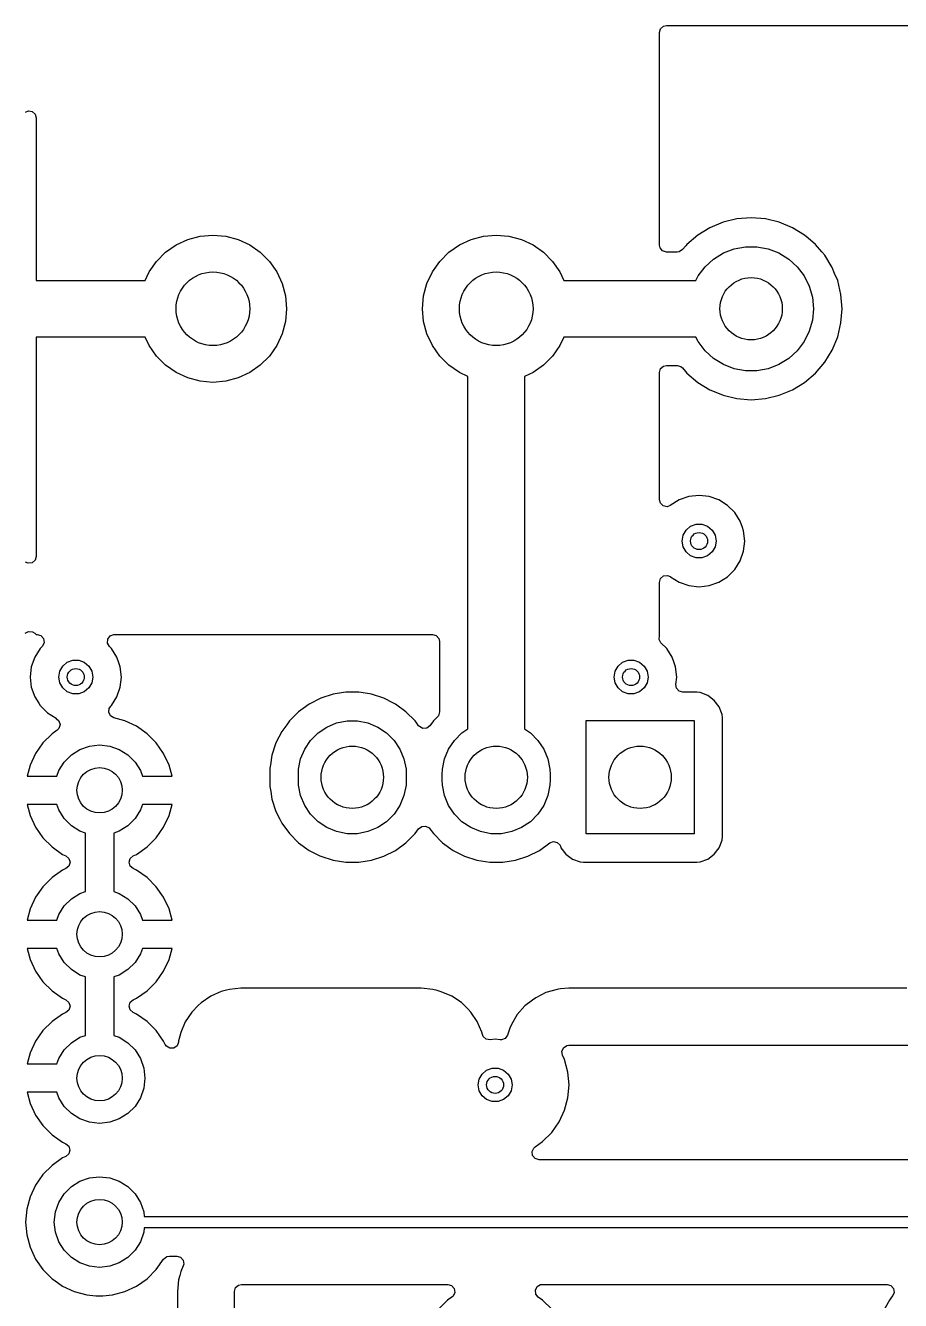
# Model space of a CAD drawing. Extents: x 2.85 to 10.26, y -4.55 to -2.42.
# Drawn here: x 3.398 to 4.006, y -3.307 to -2.421 of the extents above; entities that cross this region are included whole.
import ezdxf

# ---------------------------------------------------------------- set-up
doc = ezdxf.new("R2010")
doc.units = 0
doc.header["$MEASUREMENT"] = 0
doc.layers.add('BLACK', color=7, linetype='CONTINUOUS')

msp = doc.modelspace()

# ---------------------------------------------------------------- linework, layer by layer
at = {"layer": 'BLACK', "linetype": 'CONTINUOUS'}
for p, q in [((3.83858, -2.42616), (3.83936, -2.42352)), ((3.83858, -2.57384), (3.83858, -2.42616)), ((3.83936, -2.42352), (3.84144, -2.42172)), ((3.84144, -2.42172), (3.84346, -2.42128)), ((3.84346, -2.42128), (5.32167, -2.42128)), ((3.39801, -2.48143), (3.40013, -2.48056)), ((3.40013, -2.48056), (3.40284, -2.48106)), ((3.40284, -2.48106), (3.40484, -2.48295)), ((3.40484, -2.48295), (3.40551, -2.48542)), ((3.40551, -2.48542), (3.40551, -2.59843)), ((3.88283, -2.558), (3.87367, -2.56179)), ((3.89247, -2.55568), (3.88283, -2.558)), ((3.90236, -2.5549), (3.89247, -2.55568)), ((3.91225, -2.55568), (3.90236, -2.5549)), ((3.92189, -2.558), (3.91225, -2.55568)), ((3.93106, -2.56179), (3.92189, -2.558)), ((3.51084, -2.57002), (3.51946, -2.56771)), ((3.51946, -2.56771), (3.52835, -2.56693)), ((3.52835, -2.56693), (3.53723, -2.56771)), ((3.53723, -2.56771), (3.54585, -2.57002)), ((3.70769, -2.57002), (3.71631, -2.56771)), ((3.71631, -2.56771), (3.7252, -2.56693)), ((3.7252, -2.56693), (3.73408, -2.56771)), ((3.73408, -2.56771), (3.7427, -2.57002)), ((3.86521, -2.56697), (3.85767, -2.57342)), ((3.87367, -2.56179), (3.86521, -2.56697)), ((3.86521, -2.56697), (3.86521, -2.56697)), ((3.93951, -2.56697), (3.93106, -2.56179)), ((3.94207, -2.56916), (3.93951, -2.56697)), ((3.93951, -2.56697), (3.93951, -2.56697)), ((3.94706, -2.57342), (3.94207, -2.56916)), ((3.49545, -2.5789), (3.50276, -2.57379)), ((3.50276, -2.57379), (3.51084, -2.57002)), ((3.54585, -2.57002), (3.55394, -2.57379)), ((3.55394, -2.57379), (3.56125, -2.5789)), ((3.6923, -2.5789), (3.69961, -2.57379)), ((3.69961, -2.57379), (3.70769, -2.57002)), ((3.7427, -2.57002), (3.75079, -2.57379)), ((3.75079, -2.57379), (3.7581, -2.5789)), ((3.83902, -2.57587), (3.83858, -2.57384)), ((3.84083, -2.57795), (3.83902, -2.57587)), ((3.84346, -2.57872), (3.84083, -2.57795)), ((3.8546, -2.57701), (3.8523, -2.57851)), ((3.85691, -2.5743), (3.8546, -2.57701)), ((3.85767, -2.57342), (3.85691, -2.5743)), ((3.88306, -2.57934), (3.89051, -2.57646)), ((3.89051, -2.57646), (3.89837, -2.57499)), ((3.89837, -2.57499), (3.90636, -2.57499)), ((3.90636, -2.57499), (3.91421, -2.57646)), ((3.91421, -2.57646), (3.92167, -2.57934)), ((3.95141, -2.57851), (3.94706, -2.57342)), ((3.48402, -2.59252), (3.48914, -2.58521)), ((3.48914, -2.58521), (3.49545, -2.5789)), ((3.56125, -2.5789), (3.56755, -2.58521)), ((3.56755, -2.58521), (3.57267, -2.59252)), ((3.68087, -2.59252), (3.68599, -2.58521)), ((3.68599, -2.58521), (3.6923, -2.5789)), ((3.7581, -2.5789), (3.7644, -2.58521)), ((3.7644, -2.58521), (3.76952, -2.59252)), ((3.85089, -2.57872), (3.84346, -2.57872)), ((3.8523, -2.57851), (3.85089, -2.57872)), ((3.87036, -2.58893), (3.87626, -2.58355)), ((3.87626, -2.58355), (3.88306, -2.57934)), ((3.92167, -2.57934), (3.92846, -2.58355)), ((3.92846, -2.58355), (3.93437, -2.58893)), ((3.9535, -2.58096), (3.95141, -2.57851)), ((3.95868, -2.58941), (3.9535, -2.58096)), ((3.9535, -2.58096), (3.9535, -2.58096)), ((3.48127, -2.59843), (3.48402, -2.59252)), ((3.57267, -2.59252), (3.57644, -2.60061)), ((3.6771, -2.60061), (3.68087, -2.59252)), ((3.76952, -2.59252), (3.77227, -2.59843)), ((3.86399, -2.59843), (3.86554, -2.59531)), ((3.86554, -2.59531), (3.87036, -2.58893)), ((3.93437, -2.58893), (3.93918, -2.59531)), ((3.93918, -2.59531), (3.94274, -2.60247)), ((3.96037, -2.5935), (3.95868, -2.58941)), ((3.96248, -2.59858), (3.96037, -2.5935)), ((3.40551, -2.59843), (3.48127, -2.59843)), ((3.57644, -2.60061), (3.57875, -2.60922)), ((3.67479, -2.60922), (3.6771, -2.60061)), ((3.77227, -2.59843), (3.86399, -2.59843)), ((3.94274, -2.60247), (3.94493, -2.61015)), ((3.96479, -2.60822), (3.96248, -2.59858)), ((3.57875, -2.60922), (3.57953, -2.61811)), ((3.67402, -2.61811), (3.67479, -2.60922)), ((3.94493, -2.61015), (3.94567, -2.61811)), ((3.96557, -2.61811), (3.96479, -2.60822)), ((3.57953, -2.61811), (3.57875, -2.627)), ((3.67479, -2.627), (3.67402, -2.61811)), ((3.94567, -2.61811), (3.94493, -2.62607)), ((3.96479, -2.628), (3.96557, -2.61811)), ((3.57875, -2.627), (3.57644, -2.63562)), ((3.6771, -2.63562), (3.67479, -2.627)), ((3.94493, -2.62607), (3.94274, -2.63375)), ((3.96248, -2.63764), (3.96479, -2.628)), ((3.48127, -2.6378), (3.40551, -2.6378)), ((3.40551, -2.6378), (3.40551, -2.79017)), ((3.48402, -2.6437), (3.48127, -2.6378)), ((3.57644, -2.63562), (3.57267, -2.6437)), ((3.68087, -2.6437), (3.6771, -2.63562)), ((3.77227, -2.6378), (3.76952, -2.6437)), ((3.86399, -2.6378), (3.77227, -2.6378)), ((3.86554, -2.64091), (3.86399, -2.6378)), ((3.94274, -2.63375), (3.93918, -2.64091)), ((3.95868, -2.64681), (3.96248, -2.63764)), ((3.48914, -2.65101), (3.48402, -2.6437)), ((3.57267, -2.6437), (3.56755, -2.65101)), ((3.68599, -2.65101), (3.68087, -2.6437)), ((3.76952, -2.6437), (3.7644, -2.65101)), ((3.87036, -2.64729), (3.86554, -2.64091)), ((3.87626, -2.65267), (3.87036, -2.64729)), ((3.93437, -2.64729), (3.92846, -2.65267)), ((3.93918, -2.64091), (3.93437, -2.64729)), ((3.9535, -2.65526), (3.95868, -2.64681)), ((3.49545, -2.65732), (3.48914, -2.65101)), ((3.50276, -2.66243), (3.49545, -2.65732)), ((3.56125, -2.65732), (3.55394, -2.66243)), ((3.56755, -2.65101), (3.56125, -2.65732)), ((3.6923, -2.65732), (3.68599, -2.65101)), ((3.69961, -2.66243), (3.6923, -2.65732)), ((3.7581, -2.65732), (3.75079, -2.66243)), ((3.7644, -2.65101), (3.7581, -2.65732)), ((3.83936, -2.65974), (3.84144, -2.65794)), ((3.84144, -2.65794), (3.84346, -2.6575)), ((3.84346, -2.6575), (3.85089, -2.6575)), ((3.85089, -2.6575), (3.85353, -2.65827)), ((3.88306, -2.65688), (3.87626, -2.65267)), ((3.89051, -2.65976), (3.88306, -2.65688)), ((3.92167, -2.65688), (3.91421, -2.65976)), ((3.92846, -2.65267), (3.92167, -2.65688)), ((3.94706, -2.6628), (3.9535, -2.65526)), ((3.51084, -2.6662), (3.50276, -2.66243)), ((3.51946, -2.66851), (3.51084, -2.6662)), ((3.54585, -2.6662), (3.53723, -2.66851)), ((3.55394, -2.66243), (3.54585, -2.6662)), ((3.70551, -2.66519), (3.69961, -2.66243)), ((3.70551, -2.9101), (3.70551, -2.66519)), ((3.75079, -2.66243), (3.74488, -2.66519)), ((3.74488, -2.66519), (3.74488, -2.9101)), ((3.83858, -2.66238), (3.83936, -2.65974)), ((3.83858, -2.7508), (3.83858, -2.66238)), ((3.85353, -2.65827), (3.8546, -2.65921)), ((3.8546, -2.65921), (3.85682, -2.66181)), ((3.85682, -2.66181), (3.85767, -2.6628)), ((3.85767, -2.6628), (3.86521, -2.66925)), ((3.89837, -2.66123), (3.89051, -2.65976)), ((3.90636, -2.66123), (3.89837, -2.66123)), ((3.91421, -2.65976), (3.90636, -2.66123)), ((3.93951, -2.66925), (3.94706, -2.6628)), ((3.52835, -2.66929), (3.51946, -2.66851)), ((3.53723, -2.66851), (3.52835, -2.66929)), ((3.86521, -2.66925), (3.86521, -2.66925)), ((3.86521, -2.66925), (3.87367, -2.67443)), ((3.87367, -2.67443), (3.88007, -2.67708)), ((3.92189, -2.67822), (3.93106, -2.67443)), ((3.93106, -2.67443), (3.93951, -2.66925)), ((3.88007, -2.67708), (3.88283, -2.67822)), ((3.88283, -2.67822), (3.89247, -2.68054)), ((3.89247, -2.68054), (3.90236, -2.68132)), ((3.90236, -2.68132), (3.91225, -2.68054)), ((3.91225, -2.68054), (3.92189, -2.67822)), ((3.83925, -2.75327), (3.83858, -2.7508)), ((3.84126, -2.75516), (3.83925, -2.75327)), ((3.84396, -2.75566), (3.84126, -2.75516)), ((3.84608, -2.75479), (3.84396, -2.75566)), ((3.84614, -2.75488), (3.84608, -2.75479)), ((3.85238, -2.75095), (3.84614, -2.75488)), ((3.85908, -2.74861), (3.85238, -2.75095)), ((3.86614, -2.74781), (3.85908, -2.74861)), ((3.85908, -2.74861), (3.85908, -2.74861)), ((3.8732, -2.74861), (3.86614, -2.74781)), ((3.86614, -2.74781), (3.86614, -2.74781)), ((3.8799, -2.75095), (3.8732, -2.74861)), ((3.8732, -2.74861), (3.8732, -2.74861)), ((3.88592, -2.75473), (3.8799, -2.75095)), ((3.89094, -2.75975), (3.88592, -2.75473)), ((3.89472, -2.76577), (3.89094, -2.75975)), ((3.85504, -2.77549), (3.85709, -2.77194)), ((3.85709, -2.77194), (3.86024, -2.7693)), ((3.86024, -2.7693), (3.86409, -2.7679)), ((3.86409, -2.7679), (3.86819, -2.7679)), ((3.86819, -2.7679), (3.87205, -2.7693)), ((3.87205, -2.7693), (3.87519, -2.77194)), ((3.87519, -2.77194), (3.87724, -2.77549)), ((3.89625, -2.77015), (3.89472, -2.76577)), ((3.89706, -2.77247), (3.89625, -2.77015)), ((3.89786, -2.77953), (3.89706, -2.77247)), ((3.89706, -2.77247), (3.89706, -2.77247)), ((3.85433, -2.77953), (3.85504, -2.77549)), ((3.85504, -2.78357), (3.85433, -2.77953)), ((3.87724, -2.77549), (3.87795, -2.77953)), ((3.87795, -2.77953), (3.87724, -2.78357)), ((3.89706, -2.78658), (3.89786, -2.77953)), ((3.89786, -2.77953), (3.89786, -2.77953)), ((3.40551, -2.79017), (3.40474, -2.79281)), ((3.85709, -2.78712), (3.85504, -2.78357)), ((3.86024, -2.78976), (3.85709, -2.78712)), ((3.86409, -2.79116), (3.86024, -2.78976)), ((3.87205, -2.78976), (3.86819, -2.79116)), ((3.87519, -2.78712), (3.87205, -2.78976)), ((3.87724, -2.78357), (3.87519, -2.78712)), ((3.89472, -2.79329), (3.89706, -2.78658)), ((3.89706, -2.78658), (3.89706, -2.78658)), ((3.39994, -2.795), (3.39801, -2.79417)), ((3.40266, -2.79461), (3.39994, -2.795)), ((3.40474, -2.79281), (3.40266, -2.79461)), ((3.86819, -2.79116), (3.86409, -2.79116)), ((3.88592, -2.80432), (3.89094, -2.7993)), ((3.89094, -2.7993), (3.89472, -2.79329)), ((3.83858, -2.80825), (3.83936, -2.80561)), ((3.83858, -2.84522), (3.83858, -2.80825)), ((3.83936, -2.80561), (3.84144, -2.80381)), ((3.84144, -2.80381), (3.84416, -2.80342)), ((3.84416, -2.80342), (3.84609, -2.80425)), ((3.84609, -2.80425), (3.84614, -2.80418)), ((3.84614, -2.80418), (3.84637, -2.80432)), ((3.84637, -2.80432), (3.84637, -2.80432)), ((3.84637, -2.80432), (3.85238, -2.8081)), ((3.85238, -2.8081), (3.85908, -2.81045)), ((3.8732, -2.81045), (3.8799, -2.8081)), ((3.8799, -2.8081), (3.88592, -2.80432)), ((3.85908, -2.81045), (3.85908, -2.81045)), ((3.85908, -2.81045), (3.86614, -2.81124)), ((3.86614, -2.81124), (3.8732, -2.81045)), ((3.86614, -2.81124), (3.86614, -2.81124)), ((3.86614, -2.81124), (3.86614, -2.81124)), ((3.8732, -2.81045), (3.8732, -2.81045)), ((3.8732, -2.81045), (3.8732, -2.81045)), ((3.39796, -2.84355), (3.40018, -2.84233)), ((3.40018, -2.84233), (3.40293, -2.84253)), ((3.40293, -2.84253), (3.40467, -2.84365)), ((3.40467, -2.84365), (3.40551, -2.84449)), ((3.40551, -2.84449), (3.40624, -2.84449)), ((3.40624, -2.84449), (3.40888, -2.84526)), ((3.40969, -2.85282), (3.40827, -2.85424)), ((3.40888, -2.84526), (3.41068, -2.84734)), ((3.40993, -2.85257), (3.40969, -2.85282)), ((3.41107, -2.85006), (3.40993, -2.85257)), ((3.41068, -2.84734), (3.41107, -2.85006)), ((3.45513, -2.85041), (3.45533, -2.84766)), ((3.45645, -2.85282), (3.45513, -2.85041)), ((3.45533, -2.84766), (3.45697, -2.84546)), ((3.45787, -2.85424), (3.45645, -2.85282)), ((3.45697, -2.84546), (3.45955, -2.8445)), ((3.45955, -2.8445), (3.4599, -2.84449)), ((3.4599, -2.84449), (3.68093, -2.84449)), ((3.68093, -2.84449), (3.68356, -2.84526)), ((3.68356, -2.84526), (3.68537, -2.84734)), ((3.68537, -2.84734), (3.68581, -2.84937)), ((3.68581, -2.84937), (3.68581, -2.8983)), ((3.8384, -2.84785), (3.83858, -2.84522)), ((3.83971, -2.85026), (3.8384, -2.84785)), ((3.84369, -2.85424), (3.83971, -2.85026)), ((3.4045, -2.86026), (3.40215, -2.86696)), ((3.40827, -2.85424), (3.4045, -2.86026)), ((3.46165, -2.86026), (3.45787, -2.85424)), ((3.46302, -2.86419), (3.46165, -2.86026)), ((3.84747, -2.86026), (3.84369, -2.85424)), ((3.84885, -2.86419), (3.84747, -2.86026)), ((3.40215, -2.86696), (3.40136, -2.87402)), ((3.40215, -2.86696), (3.40215, -2.86696)), ((3.42126, -2.87402), (3.42197, -2.86998)), ((3.42197, -2.86998), (3.42402, -2.86642)), ((3.42402, -2.86642), (3.42717, -2.86379)), ((3.42717, -2.86379), (3.43102, -2.86238)), ((3.43102, -2.86238), (3.43512, -2.86238)), ((3.43512, -2.86238), (3.43898, -2.86379)), ((3.43898, -2.86379), (3.44212, -2.86642)), ((3.44212, -2.86642), (3.44417, -2.86998)), ((3.44417, -2.86998), (3.44488, -2.87402)), ((3.46399, -2.86696), (3.46302, -2.86419)), ((3.46479, -2.87402), (3.46399, -2.86696)), ((3.46399, -2.86696), (3.46399, -2.86696)), ((3.80709, -2.87402), (3.8078, -2.86998)), ((3.8078, -2.86998), (3.80985, -2.86642)), ((3.80985, -2.86642), (3.81299, -2.86379)), ((3.81299, -2.86379), (3.81685, -2.86238)), ((3.81685, -2.86238), (3.82095, -2.86238)), ((3.82095, -2.86238), (3.8248, -2.86379)), ((3.8248, -2.86379), (3.82795, -2.86642)), ((3.82795, -2.86642), (3.83, -2.86998)), ((3.83, -2.86998), (3.83071, -2.87402)), ((3.84982, -2.86696), (3.84885, -2.86419)), ((3.85061, -2.87402), (3.84982, -2.86696)), ((3.84982, -2.86696), (3.84982, -2.86696)), ((3.40136, -2.87402), (3.40136, -2.87402)), ((3.40136, -2.87402), (3.40215, -2.88107)), ((3.42197, -2.87806), (3.42126, -2.87402)), ((3.42402, -2.88161), (3.42197, -2.87806)), ((3.44417, -2.87806), (3.44212, -2.88161)), ((3.44488, -2.87402), (3.44417, -2.87806)), ((3.46399, -2.88107), (3.46479, -2.87402)), ((3.46479, -2.87402), (3.46479, -2.87402)), ((3.8078, -2.87806), (3.80709, -2.87402)), ((3.80985, -2.88161), (3.8078, -2.87806)), ((3.83, -2.87806), (3.82795, -2.88161)), ((3.83071, -2.87402), (3.83, -2.87806)), ((3.85003, -2.8792), (3.85061, -2.87402)), ((3.85044, -2.88177), (3.85003, -2.8792)), ((3.85061, -2.87402), (3.85061, -2.87402)), ((3.40215, -2.88107), (3.40215, -2.88107)), ((3.40215, -2.88107), (3.4045, -2.88778)), ((3.4045, -2.88778), (3.40729, -2.89223)), ((3.42717, -2.88424), (3.42402, -2.88161)), ((3.43102, -2.88565), (3.42717, -2.88424)), ((3.43512, -2.88565), (3.43102, -2.88565)), ((3.43898, -2.88424), (3.43512, -2.88565)), ((3.44212, -2.88161), (3.43898, -2.88424)), ((3.45787, -2.89379), (3.46165, -2.88778)), ((3.46165, -2.88778), (3.46399, -2.88107)), ((3.46399, -2.88107), (3.46399, -2.88107)), ((3.6118, -2.88603), (3.60324, -2.88882)), ((3.6191, -2.88488), (3.6118, -2.88603)), ((3.6118, -2.88603), (3.6118, -2.88603)), ((3.62069, -2.88463), (3.6191, -2.88488)), ((3.6297, -2.88463), (3.62069, -2.88463)), ((3.63129, -2.88488), (3.6297, -2.88463)), ((3.63859, -2.88603), (3.63129, -2.88488)), ((3.64716, -2.88882), (3.63859, -2.88603)), ((3.81299, -2.88424), (3.80985, -2.88161)), ((3.81685, -2.88565), (3.81299, -2.88424)), ((3.82095, -2.88565), (3.81685, -2.88565)), ((3.8248, -2.88424), (3.82095, -2.88565)), ((3.82795, -2.88161), (3.8248, -2.88424)), ((3.85224, -2.88385), (3.85044, -2.88177)), ((3.85488, -2.88463), (3.85224, -2.88385)), ((3.86458, -2.88463), (3.85488, -2.88463)), ((3.86693, -2.88488), (3.86458, -2.88463)), ((3.86458, -2.88463), (3.86458, -2.88463)), ((3.86458, -2.88463), (3.86458, -2.88463)), ((3.86458, -2.88463), (3.86458, -2.88463)), ((3.87224, -2.88686), (3.86693, -2.88488)), ((3.86693, -2.88488), (3.86693, -2.88488)), ((3.87677, -2.89025), (3.87224, -2.88686)), ((3.87224, -2.88686), (3.87224, -2.88686)), ((3.40729, -2.89223), (3.40827, -2.89379)), ((3.40827, -2.89379), (3.4133, -2.89881)), ((3.45602, -2.89853), (3.45635, -2.8958)), ((3.45635, -2.8958), (3.45738, -2.89427)), ((3.45738, -2.89427), (3.45787, -2.89379)), ((3.59106, -2.89592), (3.58793, -2.8982)), ((3.59522, -2.8929), (3.59106, -2.89592)), ((3.60324, -2.88882), (3.59522, -2.8929)), ((3.65385, -2.89223), (3.64716, -2.88882)), ((3.65518, -2.8929), (3.65385, -2.89223)), ((3.66246, -2.8982), (3.65518, -2.8929)), ((3.88017, -2.89479), (3.87677, -2.89025)), ((3.87677, -2.89025), (3.87677, -2.89025)), ((3.88167, -2.89881), (3.88017, -2.89479)), ((3.88017, -2.89479), (3.88017, -2.89479)), ((3.4133, -2.89881), (3.41931, -2.90259)), ((3.41931, -2.90259), (3.41931, -2.90259)), ((3.41931, -2.90259), (3.41933, -2.9026)), ((3.41933, -2.9026), (3.41934, -2.90261)), ((3.41934, -2.90261), (3.41954, -2.90274)), ((3.41954, -2.90274), (3.41952, -2.90277)), ((3.41952, -2.90277), (3.42137, -2.90444)), ((3.42137, -2.90444), (3.42209, -2.9071)), ((3.45722, -2.90101), (3.45602, -2.89853)), ((3.45957, -2.90244), (3.45722, -2.90101)), ((3.46718, -2.90448), (3.45957, -2.90244)), ((3.47529, -2.90826), (3.46718, -2.90448)), ((3.46718, -2.90448), (3.46718, -2.90448)), ((3.58156, -2.90456), (3.57965, -2.9072)), ((3.58793, -2.8982), (3.58156, -2.90456)), ((3.58156, -2.90456), (3.58156, -2.90456)), ((3.58156, -2.90456), (3.58156, -2.90456)), ((3.58793, -2.8982), (3.58793, -2.8982)), ((3.58793, -2.8982), (3.58793, -2.8982)), ((3.60752, -2.90876), (3.61431, -2.90595)), ((3.61431, -2.90595), (3.62152, -2.90451)), ((3.62152, -2.90451), (3.62887, -2.90451)), ((3.62887, -2.90451), (3.63608, -2.90595)), ((3.63608, -2.90595), (3.64287, -2.90876)), ((3.66883, -2.90456), (3.66246, -2.8982)), ((3.66998, -2.90615), (3.66883, -2.90456)), ((3.68156, -2.90456), (3.67915, -2.90789)), ((3.68438, -2.90175), (3.68156, -2.90456)), ((3.68156, -2.90456), (3.68156, -2.90456)), ((3.68503, -2.90094), (3.68438, -2.90175)), ((3.68581, -2.8983), (3.68503, -2.90094)), ((3.7877, -2.98307), (3.7877, -2.90433)), ((3.7877, -2.90433), (3.8627, -2.90433)), ((3.8627, -2.90433), (3.8627, -2.98307)), ((3.88215, -2.9001), (3.88167, -2.89881)), ((3.8824, -2.90245), (3.88215, -2.9001)), ((3.8824, -2.98496), (3.8824, -2.90245)), ((3.41658, -2.9134), (3.41025, -2.91973)), ((3.42001, -2.911), (3.41658, -2.9134)), ((3.42126, -2.90972), (3.42001, -2.911)), ((3.42209, -2.9071), (3.42126, -2.90972)), ((3.48263, -2.9134), (3.47529, -2.90826)), ((3.48896, -2.91973), (3.48263, -2.9134)), ((3.57627, -2.91185), (3.57218, -2.91987)), ((3.57965, -2.9072), (3.57627, -2.91185)), ((3.59621, -2.91804), (3.60141, -2.91284)), ((3.60141, -2.91284), (3.60752, -2.90876)), ((3.64287, -2.90876), (3.64899, -2.91284)), ((3.64899, -2.91284), (3.65418, -2.91804)), ((3.67125, -2.90789), (3.66998, -2.90615)), ((3.67179, -2.90852), (3.67125, -2.90789)), ((3.67423, -2.90981), (3.67179, -2.90852)), ((3.67697, -2.90957), (3.67423, -2.90981)), ((3.67915, -2.90789), (3.67697, -2.90957)), ((3.69621, -2.91804), (3.70141, -2.91284)), ((3.70141, -2.91284), (3.70551, -2.9101)), ((3.74488, -2.9101), (3.74899, -2.91284)), ((3.74899, -2.91284), (3.75418, -2.91804)), ((3.41025, -2.91973), (3.40511, -2.92707)), ((3.43594, -2.92438), (3.4426, -2.92205)), ((3.4426, -2.92205), (3.44961, -2.92126)), ((3.44961, -2.92126), (3.45661, -2.92205)), ((3.45661, -2.92205), (3.46327, -2.92438)), ((3.4941, -2.92707), (3.48896, -2.91973)), ((3.57218, -2.91987), (3.5694, -2.92844)), ((3.59212, -2.92415), (3.59621, -2.91804)), ((3.65418, -2.91804), (3.65827, -2.92415)), ((3.69212, -2.92415), (3.69621, -2.91804)), ((3.75418, -2.91804), (3.75827, -2.92415)), ((3.40511, -2.92707), (3.40133, -2.93518)), ((3.42498, -2.93312), (3.42997, -2.92813)), ((3.42997, -2.92813), (3.43594, -2.92438)), ((3.46327, -2.92438), (3.46924, -2.92813)), ((3.46924, -2.92813), (3.47423, -2.93312)), ((3.49788, -2.93518), (3.4941, -2.92707)), ((3.5694, -2.92844), (3.56834, -2.93514)), ((3.5694, -2.92844), (3.5694, -2.92844)), ((3.58788, -2.93816), (3.58931, -2.93095)), ((3.58931, -2.93095), (3.59212, -2.92415)), ((3.65827, -2.92415), (3.66108, -2.93095)), ((3.66108, -2.93095), (3.66252, -2.93816)), ((3.68788, -2.93816), (3.68931, -2.93095)), ((3.68931, -2.93095), (3.69212, -2.92415)), ((3.75827, -2.92415), (3.76108, -2.93095)), ((3.76108, -2.93095), (3.76252, -2.93816)), ((3.40133, -2.93518), (3.39926, -2.94291)), ((3.40133, -2.93518), (3.40133, -2.93518)), ((3.41989, -2.94291), (3.42123, -2.93909)), ((3.42123, -2.93909), (3.42498, -2.93312)), ((3.47423, -2.93312), (3.47798, -2.93909)), ((3.47798, -2.93909), (3.47932, -2.94291)), ((3.49996, -2.94291), (3.49788, -2.93518)), ((3.49788, -2.93518), (3.49788, -2.93518)), ((3.56834, -2.93514), (3.56799, -2.93733)), ((3.56799, -2.93733), (3.56799, -2.95007)), ((3.5877, -2.94183), (3.58788, -2.93816)), ((3.66252, -2.93816), (3.6627, -2.94183)), ((3.6877, -2.94183), (3.68788, -2.93816)), ((3.76252, -2.93816), (3.7627, -2.94183)), ((3.39926, -2.94291), (3.39926, -2.94291)), ((3.39926, -2.94291), (3.41989, -2.94291)), ((3.47932, -2.94291), (3.49996, -2.94291)), ((3.49996, -2.94291), (3.49996, -2.94291)), ((3.56799, -2.95007), (3.56855, -2.95357)), ((3.5877, -2.94557), (3.5877, -2.94183)), ((3.58788, -2.94925), (3.5877, -2.94557)), ((3.58931, -2.95646), (3.58788, -2.94925)), ((3.66252, -2.94925), (3.66108, -2.95646)), ((3.6627, -2.94557), (3.66252, -2.94925)), ((3.6627, -2.94183), (3.6627, -2.94557)), ((3.6877, -2.94557), (3.6877, -2.94183)), ((3.68788, -2.94925), (3.6877, -2.94557)), ((3.68931, -2.95646), (3.68788, -2.94925)), ((3.76252, -2.94925), (3.76108, -2.95646)), ((3.7627, -2.94557), (3.76252, -2.94925)), ((3.7627, -2.94183), (3.7627, -2.94557)), ((3.56855, -2.95357), (3.5694, -2.95897)), ((3.5694, -2.95897), (3.5694, -2.95897)), ((3.5694, -2.95897), (3.57218, -2.96753)), ((3.59212, -2.96325), (3.58931, -2.95646)), ((3.66108, -2.95646), (3.65827, -2.96325)), ((3.69212, -2.96325), (3.68931, -2.95646)), ((3.76108, -2.95646), (3.75827, -2.96325)), ((3.39926, -2.9626), (3.40133, -2.97033)), ((3.41989, -2.9626), (3.39926, -2.9626)), ((3.42123, -2.96642), (3.41989, -2.9626)), ((3.42498, -2.97239), (3.42123, -2.96642)), ((3.47798, -2.96642), (3.47423, -2.97239)), ((3.47932, -2.9626), (3.47798, -2.96642)), ((3.49996, -2.9626), (3.47932, -2.9626)), ((3.49788, -2.97033), (3.49996, -2.9626)), ((3.57218, -2.96753), (3.57485, -2.97277)), ((3.59621, -2.96936), (3.59212, -2.96325)), ((3.65827, -2.96325), (3.65418, -2.96936)), ((3.69621, -2.96936), (3.69212, -2.96325)), ((3.75827, -2.96325), (3.75418, -2.96936)), ((3.40133, -2.97033), (3.40133, -2.97033)), ((3.40133, -2.97033), (3.40511, -2.97844)), ((3.42997, -2.97738), (3.42498, -2.97239)), ((3.47423, -2.97239), (3.46924, -2.97738)), ((3.4941, -2.97844), (3.49788, -2.97033)), ((3.49788, -2.97033), (3.49788, -2.97033)), ((3.57485, -2.97277), (3.57627, -2.97555)), ((3.57627, -2.97555), (3.58156, -2.98284)), ((3.60141, -2.97456), (3.59621, -2.96936)), ((3.60752, -2.97864), (3.60141, -2.97456)), ((3.64899, -2.97456), (3.64287, -2.97864)), ((3.65418, -2.96936), (3.64899, -2.97456)), ((3.70141, -2.97456), (3.69621, -2.96936)), ((3.70752, -2.97864), (3.70141, -2.97456)), ((3.74899, -2.97456), (3.74287, -2.97864)), ((3.75418, -2.96936), (3.74899, -2.97456)), ((3.40511, -2.97844), (3.41025, -2.98578)), ((3.41025, -2.98578), (3.41658, -2.99211)), ((3.43594, -2.98113), (3.42997, -2.97738)), ((3.43976, -2.98247), (3.43594, -2.98113)), ((3.43976, -3.02304), (3.43976, -2.98247)), ((3.46327, -2.98113), (3.45945, -2.98247)), ((3.45945, -2.98247), (3.45945, -3.02304)), ((3.46924, -2.97738), (3.46327, -2.98113)), ((3.48263, -2.99211), (3.48896, -2.98578)), ((3.48896, -2.98578), (3.4941, -2.97844)), ((3.58156, -2.98284), (3.58793, -2.9892)), ((3.61431, -2.98146), (3.60752, -2.97864)), ((3.62152, -2.98289), (3.61431, -2.98146)), ((3.62887, -2.98289), (3.62152, -2.98289)), ((3.63608, -2.98146), (3.62887, -2.98289)), ((3.64287, -2.97864), (3.63608, -2.98146)), ((3.66246, -2.9892), (3.66883, -2.98284)), ((3.66883, -2.98284), (3.67125, -2.97951)), ((3.67125, -2.97951), (3.67343, -2.97783)), ((3.67343, -2.97783), (3.67617, -2.9776)), ((3.67617, -2.9776), (3.6786, -2.97888)), ((3.6786, -2.97888), (3.67915, -2.97951)), ((3.67915, -2.97951), (3.68156, -2.98284)), ((3.68156, -2.98284), (3.68793, -2.9892)), ((3.71431, -2.98146), (3.70752, -2.97864)), ((3.72152, -2.98289), (3.71431, -2.98146)), ((3.72887, -2.98289), (3.72152, -2.98289)), ((3.73608, -2.98146), (3.72887, -2.98289)), ((3.74287, -2.97864), (3.73608, -2.98146)), ((3.8627, -2.98307), (3.7877, -2.98307)), ((3.88215, -2.9873), (3.8824, -2.98496)), ((3.41658, -2.99211), (3.42392, -2.99725)), ((3.47529, -2.99725), (3.48263, -2.99211)), ((3.58793, -2.9892), (3.59522, -2.9945)), ((3.59522, -2.9945), (3.60274, -2.99833)), ((3.64716, -2.99858), (3.65518, -2.9945)), ((3.65518, -2.9945), (3.66246, -2.9892)), ((3.68793, -2.9892), (3.69522, -2.9945)), ((3.69522, -2.9945), (3.70274, -2.99833)), ((3.74716, -2.99858), (3.75518, -2.9945)), ((3.75518, -2.9945), (3.76237, -2.98927)), ((3.76237, -2.98927), (3.76496, -2.98835)), ((3.76496, -2.98835), (3.76764, -2.98897)), ((3.76764, -2.98897), (3.76956, -2.99094)), ((3.76956, -2.99094), (3.76982, -2.99151)), ((3.76982, -2.99151), (3.77022, -2.99261)), ((3.77022, -2.99261), (3.77022, -2.99261)), ((3.77022, -2.99261), (3.77362, -2.99715)), ((3.87677, -2.99715), (3.88017, -2.99261)), ((3.88017, -2.99261), (3.88215, -2.9873)), ((3.42392, -2.99725), (3.42624, -2.99833)), ((3.42624, -2.99833), (3.4283, -3.00015)), ((3.42906, -3.00279), (3.42826, -3.00543)), ((3.4283, -3.00015), (3.42906, -3.00279)), ((3.47016, -3.00272), (3.47095, -3.00008)), ((3.47091, -3.00536), (3.47016, -3.00272)), ((3.47095, -3.00008), (3.47297, -2.99833)), ((3.47297, -2.99833), (3.47529, -2.99725)), ((3.47529, -2.99725), (3.47529, -2.99725)), ((3.60274, -2.99833), (3.60324, -2.99858)), ((3.60324, -2.99858), (3.6118, -3.00137)), ((3.6118, -3.00137), (3.6118, -3.00137)), ((3.6118, -3.00137), (3.6118, -3.00137)), ((3.6118, -3.00137), (3.62069, -3.00278)), ((3.62069, -3.00278), (3.62069, -3.00278)), ((3.62069, -3.00278), (3.6297, -3.00278)), ((3.6297, -3.00278), (3.63859, -3.00137)), ((3.6297, -3.00278), (3.6297, -3.00278)), ((3.63859, -3.00137), (3.64716, -2.99858)), ((3.63859, -3.00137), (3.63859, -3.00137)), ((3.63859, -3.00137), (3.63859, -3.00137)), ((3.64716, -2.99858), (3.64716, -2.99858)), ((3.64716, -2.99858), (3.64716, -2.99858)), ((3.70274, -2.99833), (3.70324, -2.99858)), ((3.70324, -2.99858), (3.7118, -3.00137)), ((3.7118, -3.00137), (3.7118, -3.00137)), ((3.7118, -3.00137), (3.7118, -3.00137)), ((3.7118, -3.00137), (3.72069, -3.00278)), ((3.72069, -3.00278), (3.72069, -3.00278)), ((3.72069, -3.00278), (3.7297, -3.00278)), ((3.7297, -3.00278), (3.73859, -3.00137)), ((3.7297, -3.00278), (3.7297, -3.00278)), ((3.73859, -3.00137), (3.74716, -2.99858)), ((3.73859, -3.00137), (3.73859, -3.00137)), ((3.73859, -3.00137), (3.73859, -3.00137)), ((3.74716, -2.99858), (3.74716, -2.99858)), ((3.74716, -2.99858), (3.74716, -2.99858)), ((3.77362, -2.99715), (3.77362, -2.99715)), ((3.77362, -2.99715), (3.77816, -3.00054)), ((3.77816, -3.00054), (3.77816, -3.00054)), ((3.77816, -3.00054), (3.78347, -3.00252)), ((3.78347, -3.00252), (3.78347, -3.00252)), ((3.78347, -3.00252), (3.78374, -3.00255)), ((3.78374, -3.00255), (3.78581, -3.00278)), ((3.78581, -3.00278), (3.86458, -3.00278)), ((3.86458, -3.00278), (3.86693, -3.00252)), ((3.86693, -3.00252), (3.87224, -3.00054)), ((3.87224, -3.00054), (3.87677, -2.99715)), ((3.42392, -3.00826), (3.41658, -3.0134)), ((3.42624, -3.00718), (3.42392, -3.00826)), ((3.42826, -3.00543), (3.42624, -3.00718)), ((3.47297, -3.00718), (3.47091, -3.00536)), ((3.47529, -3.00826), (3.47297, -3.00718)), ((3.48263, -3.0134), (3.47529, -3.00826)), ((3.47529, -3.00826), (3.47529, -3.00826)), ((3.41025, -3.01973), (3.40511, -3.02707)), ((3.41658, -3.0134), (3.41025, -3.01973)), ((3.48896, -3.01973), (3.48263, -3.0134)), ((3.4941, -3.02707), (3.48896, -3.01973)), ((3.40511, -3.02707), (3.40133, -3.03518)), ((3.42498, -3.03312), (3.42997, -3.02813)), ((3.42997, -3.02813), (3.43594, -3.02438)), ((3.43594, -3.02438), (3.43976, -3.02304)), ((3.45945, -3.02304), (3.46327, -3.02438)), ((3.46327, -3.02438), (3.46924, -3.02813)), ((3.46924, -3.02813), (3.47423, -3.03312)), ((3.49788, -3.03518), (3.4941, -3.02707)), ((3.40133, -3.03518), (3.39926, -3.04291)), ((3.40133, -3.03518), (3.40133, -3.03518)), ((3.42123, -3.03909), (3.42498, -3.03312)), ((3.47423, -3.03312), (3.47798, -3.03909)), ((3.49996, -3.04291), (3.49788, -3.03518)), ((3.49788, -3.03518), (3.49788, -3.03518)), ((3.39926, -3.04291), (3.39926, -3.04291)), ((3.39926, -3.04291), (3.41989, -3.04291)), ((3.41989, -3.04291), (3.42123, -3.03909)), ((3.47798, -3.03909), (3.47932, -3.04291)), ((3.47932, -3.04291), (3.49996, -3.04291)), ((3.49996, -3.04291), (3.49996, -3.04291)), ((3.39926, -3.0626), (3.40133, -3.07033)), ((3.41989, -3.0626), (3.39926, -3.0626)), ((3.42123, -3.06642), (3.41989, -3.0626)), ((3.47932, -3.0626), (3.47798, -3.06642)), ((3.49996, -3.0626), (3.47932, -3.0626)), ((3.49788, -3.07033), (3.49996, -3.0626)), ((3.40133, -3.07033), (3.40133, -3.07033)), ((3.40133, -3.07033), (3.40511, -3.07844)), ((3.42498, -3.07239), (3.42123, -3.06642)), ((3.42997, -3.07738), (3.42498, -3.07239)), ((3.47423, -3.07239), (3.46924, -3.07738)), ((3.47798, -3.06642), (3.47423, -3.07239)), ((3.4941, -3.07844), (3.49788, -3.07033)), ((3.49788, -3.07033), (3.49788, -3.07033)), ((3.40511, -3.07844), (3.41025, -3.08578)), ((3.43594, -3.08113), (3.42997, -3.07738)), ((3.43976, -3.08247), (3.43594, -3.08113)), ((3.43976, -3.12304), (3.43976, -3.08247)), ((3.46327, -3.08113), (3.45945, -3.08247)), ((3.45945, -3.08247), (3.45945, -3.12304)), ((3.46924, -3.07738), (3.46327, -3.08113)), ((3.48896, -3.08578), (3.4941, -3.07844)), ((3.41025, -3.08578), (3.41658, -3.09211)), ((3.41658, -3.09211), (3.42392, -3.09725)), ((3.47529, -3.09725), (3.48263, -3.09211)), ((3.48263, -3.09211), (3.48896, -3.08578)), ((3.53775, -3.09168), (3.53414, -3.09265)), ((3.53977, -3.09124), (3.53775, -3.09168)), ((3.54773, -3.09034), (3.53977, -3.09124)), ((3.54816, -3.09033), (3.54773, -3.09034)), ((3.54773, -3.09034), (3.54773, -3.09034)), ((3.54819, -3.09033), (3.54816, -3.09033)), ((3.6731, -3.09033), (3.54819, -3.09033)), ((3.68107, -3.09115), (3.6731, -3.09033)), ((3.6731, -3.09033), (3.6731, -3.09033)), ((3.68107, -3.09115), (3.68107, -3.09115)), ((3.68107, -3.09115), (3.68107, -3.09115)), ((3.68426, -3.09194), (3.68107, -3.09115)), ((3.6869, -3.09271), (3.68426, -3.09194)), ((3.68426, -3.09194), (3.68426, -3.09194)), ((3.68426, -3.09194), (3.68426, -3.09194)), ((3.76746, -3.09114), (3.75975, -3.09332)), ((3.76851, -3.09097), (3.76746, -3.09114)), ((3.76746, -3.09114), (3.76746, -3.09114)), ((3.76993, -3.09076), (3.76851, -3.09097)), ((3.77572, -3.09033), (3.76993, -3.09076)), ((3.76993, -3.09076), (3.76993, -3.09076)), ((4.01065, -3.09033), (3.77572, -3.09033)), ((3.42392, -3.09725), (3.42624, -3.09833)), ((3.42624, -3.09833), (3.4283, -3.10015)), ((3.4283, -3.10015), (3.42906, -3.10279)), ((3.47016, -3.10272), (3.47095, -3.10008)), ((3.47095, -3.10008), (3.47297, -3.09833)), ((3.47297, -3.09833), (3.47529, -3.09725)), ((3.47529, -3.09725), (3.47529, -3.09725)), ((3.52024, -3.10045), (3.51816, -3.10225)), ((3.52679, -3.09584), (3.52024, -3.10044)), ((3.52024, -3.10044), (3.52024, -3.10045)), ((3.53414, -3.09265), (3.52679, -3.09584)), ((3.52679, -3.09584), (3.52679, -3.09584)), ((3.69431, -3.09574), (3.6869, -3.09271)), ((3.6869, -3.09271), (3.6869, -3.09271)), ((3.70097, -3.10019), (3.69431, -3.09574)), ((3.69431, -3.09574), (3.69431, -3.09574)), ((3.70566, -3.10477), (3.70097, -3.10019)), ((3.70097, -3.10019), (3.70097, -3.10019)), ((3.75033, -3.0985), (3.74516, -3.10253)), ((3.75034, -3.0985), (3.75033, -3.0985)), ((3.75264, -3.097), (3.75034, -3.0985)), ((3.75975, -3.09332), (3.75264, -3.097)), ((3.75264, -3.097), (3.75264, -3.097)), ((3.42392, -3.10826), (3.41658, -3.1134)), ((3.42624, -3.10718), (3.42392, -3.10826)), ((3.42826, -3.10543), (3.42624, -3.10718)), ((3.42906, -3.10279), (3.42826, -3.10543)), ((3.47091, -3.10536), (3.47016, -3.10272)), ((3.47297, -3.10718), (3.47091, -3.10536)), ((3.47529, -3.10826), (3.47297, -3.10718)), ((3.48263, -3.1134), (3.47529, -3.10826)), ((3.47529, -3.10826), (3.47529, -3.10826)), ((3.51358, -3.10694), (3.50912, -3.11359)), ((3.51816, -3.10225), (3.51358, -3.10694)), ((3.70746, -3.10685), (3.70566, -3.10477)), ((3.71207, -3.1134), (3.70746, -3.10685)), ((3.70746, -3.10685), (3.70746, -3.10685)), ((3.70746, -3.10685), (3.70746, -3.10685)), ((3.73985, -3.10853), (3.73586, -3.11548)), ((3.74516, -3.10254), (3.73985, -3.10853)), ((3.74516, -3.10253), (3.74516, -3.10254)), ((3.41658, -3.1134), (3.41025, -3.11973)), ((3.48896, -3.11973), (3.48263, -3.1134)), ((3.50912, -3.11359), (3.5061, -3.12101)), ((3.50912, -3.11359), (3.50912, -3.11359)), ((3.71526, -3.12075), (3.71207, -3.1134)), ((3.71207, -3.1134), (3.71207, -3.1134)), ((3.73474, -3.11799), (3.73301, -3.12292)), ((3.73586, -3.11548), (3.73474, -3.11799)), ((3.73474, -3.11799), (3.73474, -3.11799)), ((3.40511, -3.12707), (3.40133, -3.13518)), ((3.41025, -3.11973), (3.40511, -3.12707)), ((3.42997, -3.12813), (3.43594, -3.12438)), ((3.43594, -3.12438), (3.43976, -3.12304)), ((3.45945, -3.12304), (3.46327, -3.12438)), ((3.46327, -3.12438), (3.46924, -3.12813)), ((3.4941, -3.12707), (3.48896, -3.11973)), ((3.49516, -3.12933), (3.4941, -3.12707)), ((3.50453, -3.12683), (3.50444, -3.12776)), ((3.50532, -3.12365), (3.50453, -3.12683)), ((3.50453, -3.12683), (3.50453, -3.12683)), ((3.5061, -3.12101), (3.50532, -3.12365)), ((3.5061, -3.12101), (3.5061, -3.12101)), ((3.71564, -3.1224), (3.71526, -3.12075)), ((3.71526, -3.12075), (3.71526, -3.12075)), ((3.71526, -3.12075), (3.71526, -3.12075)), ((3.71621, -3.12382), (3.71564, -3.1224)), ((3.71823, -3.12568), (3.71621, -3.12382)), ((3.72094, -3.12616), (3.71823, -3.12568)), ((3.72441, -3.12577), (3.72094, -3.12616)), ((3.72786, -3.12615), (3.72441, -3.12577)), ((3.72441, -3.12577), (3.72441, -3.12577)), ((3.72884, -3.12616), (3.72786, -3.12615)), ((3.7314, -3.12515), (3.72884, -3.12616)), ((3.73301, -3.12292), (3.7314, -3.12515)), ((3.40133, -3.13518), (3.39926, -3.14291)), ((3.40133, -3.13518), (3.40133, -3.13518)), ((3.42123, -3.13909), (3.42498, -3.13312)), ((3.42498, -3.13312), (3.42997, -3.12813)), ((3.46924, -3.12813), (3.47423, -3.13312)), ((3.47423, -3.13312), (3.47798, -3.13909)), ((3.49603, -3.13061), (3.49516, -3.12933)), ((3.4984, -3.132), (3.49603, -3.13061)), ((3.50115, -3.13189), (3.4984, -3.132)), ((3.5034, -3.13031), (3.50115, -3.13189)), ((3.50444, -3.12776), (3.5034, -3.13031)), ((3.77088, -3.13415), (3.772, -3.13164)), ((3.77129, -3.13687), (3.77088, -3.13415)), ((3.772, -3.13164), (3.7743, -3.13013)), ((3.7743, -3.13013), (3.77572, -3.12992)), ((3.77572, -3.12992), (4.05512, -3.12992)), ((3.39926, -3.14291), (3.39926, -3.14291)), ((3.39926, -3.14291), (3.41989, -3.14291)), ((3.41989, -3.14291), (3.42123, -3.13909)), ((3.47798, -3.13909), (3.48031, -3.14575)), ((3.77271, -3.1399), (3.77129, -3.13687)), ((3.77502, -3.14856), (3.77271, -3.1399)), ((3.48031, -3.14575), (3.4811, -3.15276)), ((3.4811, -3.15276), (3.48031, -3.15976)), ((3.7126, -3.15748), (3.71331, -3.15344)), ((3.71331, -3.15344), (3.71536, -3.14989)), ((3.71536, -3.14989), (3.7185, -3.14725)), ((3.7185, -3.14725), (3.72236, -3.14585)), ((3.72236, -3.14585), (3.72646, -3.14585)), ((3.72646, -3.14585), (3.73031, -3.14725)), ((3.73031, -3.14725), (3.73346, -3.14989)), ((3.73346, -3.14989), (3.73551, -3.15344)), ((3.73551, -3.15344), (3.73622, -3.15748)), ((3.77581, -3.15748), (3.77502, -3.14856)), ((3.41989, -3.1626), (3.39926, -3.1626)), ((3.39926, -3.1626), (3.40133, -3.17033)), ((3.42123, -3.16642), (3.41989, -3.1626)), ((3.48031, -3.15976), (3.47798, -3.16642)), ((3.71331, -3.16152), (3.7126, -3.15748)), ((3.71536, -3.16507), (3.71331, -3.16152)), ((3.73551, -3.16152), (3.73346, -3.16507)), ((3.73622, -3.15748), (3.73551, -3.16152)), ((3.77502, -3.16641), (3.77581, -3.15748)), ((3.40133, -3.17033), (3.40133, -3.17033)), ((3.40133, -3.17033), (3.40511, -3.17844)), ((3.42498, -3.17239), (3.42123, -3.16642)), ((3.47798, -3.16642), (3.47423, -3.17239)), ((3.7185, -3.16771), (3.71536, -3.16507)), ((3.72236, -3.16911), (3.7185, -3.16771)), ((3.72646, -3.16911), (3.72236, -3.16911)), ((3.73031, -3.16771), (3.72646, -3.16911)), ((3.73346, -3.16507), (3.73031, -3.16771)), ((3.77271, -3.17506), (3.77502, -3.16641)), ((3.40511, -3.17844), (3.41025, -3.18578)), ((3.42997, -3.17738), (3.42498, -3.17239)), ((3.43594, -3.18113), (3.42997, -3.17738)), ((3.46924, -3.17738), (3.46327, -3.18113)), ((3.47423, -3.17239), (3.46924, -3.17738)), ((3.76892, -3.18318), (3.77271, -3.17506)), ((3.41025, -3.18578), (3.41658, -3.19211)), ((3.4426, -3.18346), (3.43594, -3.18113)), ((3.44961, -3.18425), (3.4426, -3.18346)), ((3.45661, -3.18346), (3.44961, -3.18425)), ((3.46327, -3.18113), (3.45661, -3.18346)), ((3.76378, -3.19052), (3.76892, -3.18318)), ((3.41658, -3.19211), (3.42392, -3.19725)), ((3.42392, -3.19725), (3.42392, -3.19725)), ((3.42392, -3.19725), (3.42622, -3.19832)), ((3.42622, -3.19832), (3.42828, -3.20014)), ((3.75217, -3.20055), (3.75745, -3.19685)), ((3.75745, -3.19685), (3.76378, -3.19052)), ((3.42622, -3.20717), (3.42391, -3.20825)), ((3.42824, -3.20542), (3.42622, -3.20717)), ((3.42903, -3.20278), (3.42824, -3.20542)), ((3.42828, -3.20014), (3.42903, -3.20278)), ((3.75014, -3.20385), (3.75128, -3.20135)), ((3.75053, -3.20658), (3.75014, -3.20385)), ((3.75233, -3.20865), (3.75053, -3.20658)), ((3.75128, -3.20135), (3.75217, -3.20055)), ((3.41657, -3.21338), (3.41023, -3.21972)), ((3.42391, -3.20825), (3.41657, -3.21338)), ((3.42391, -3.20825), (3.42391, -3.20825)), ((3.75497, -3.20943), (3.75233, -3.20865)), ((4.05011, -3.20943), (3.75497, -3.20943)), ((3.41023, -3.21972), (3.4051, -3.22706)), ((3.42997, -3.22813), (3.43594, -3.22438)), ((3.43594, -3.22438), (3.4426, -3.22205)), ((3.4426, -3.22205), (3.44961, -3.22126)), ((3.44961, -3.22126), (3.45661, -3.22205)), ((3.45661, -3.22205), (3.46327, -3.22438)), ((3.46327, -3.22438), (3.46924, -3.22813)), ((3.4051, -3.22706), (3.40131, -3.23518)), ((3.4051, -3.22706), (3.4051, -3.22706)), ((3.42123, -3.23909), (3.42498, -3.23312)), ((3.42498, -3.23312), (3.42997, -3.22813)), ((3.46924, -3.22813), (3.47423, -3.23312)), ((3.47423, -3.23312), (3.47798, -3.23909)), ((3.40131, -3.23518), (3.39899, -3.24383)), ((3.40131, -3.23518), (3.40131, -3.23518)), ((3.4189, -3.24575), (3.42123, -3.23909)), ((3.47798, -3.23909), (3.48031, -3.24575)), ((3.39899, -3.24383), (3.39821, -3.25276)), ((3.39899, -3.24383), (3.39899, -3.24383)), ((3.41811, -3.25276), (3.4189, -3.24575)), ((3.48031, -3.24575), (3.48066, -3.24882)), ((3.48066, -3.24882), (4.06845, -3.24882)), ((3.39821, -3.25276), (3.39821, -3.25276)), ((3.39821, -3.25276), (3.39899, -3.26168)), ((3.4189, -3.25976), (3.41811, -3.25276)), ((3.42123, -3.26642), (3.4189, -3.25976)), ((3.48031, -3.25976), (3.47798, -3.26642)), ((3.48066, -3.25669), (3.48031, -3.25976)), ((4.07008, -3.25669), (3.48066, -3.25669)), ((3.39899, -3.26168), (3.39899, -3.26168)), ((3.39899, -3.26168), (3.40131, -3.27033)), ((3.42498, -3.27239), (3.42123, -3.26642)), ((3.47798, -3.26642), (3.47423, -3.27239)), ((3.40131, -3.27033), (3.40131, -3.27033)), ((3.40131, -3.27033), (3.4051, -3.27845)), ((3.42997, -3.27738), (3.42498, -3.27239)), ((3.43594, -3.28113), (3.42997, -3.27738)), ((3.46924, -3.27738), (3.46327, -3.28113)), ((3.47423, -3.27239), (3.46924, -3.27738)), ((3.4941, -3.27848), (3.49625, -3.27676)), ((3.49625, -3.27676), (3.4981, -3.2764)), ((3.4981, -3.2764), (3.50323, -3.2764)), ((3.50323, -3.2764), (3.50587, -3.27717)), ((3.50587, -3.27717), (3.50767, -3.27925)), ((3.4051, -3.27845), (3.4051, -3.27845)), ((3.4051, -3.27845), (3.41023, -3.28579)), ((3.41023, -3.28579), (3.41657, -3.29213)), ((3.4426, -3.28346), (3.43594, -3.28113)), ((3.44961, -3.28425), (3.4426, -3.28346)), ((3.45661, -3.28346), (3.44961, -3.28425)), ((3.46327, -3.28113), (3.45661, -3.28346)), ((3.48264, -3.29213), (3.48898, -3.28579)), ((3.48898, -3.28579), (3.4941, -3.27848)), ((3.50775, -3.28312), (3.5061, -3.28717)), ((3.50767, -3.27925), (3.50806, -3.28197)), ((3.50806, -3.28197), (3.50775, -3.28312)), ((3.41657, -3.29213), (3.41781, -3.293)), ((3.41781, -3.293), (3.42391, -3.29727)), ((3.4753, -3.29727), (3.48264, -3.29213)), ((3.50453, -3.293), (3.50372, -3.30096)), ((3.50532, -3.28981), (3.50453, -3.293)), ((3.5061, -3.28717), (3.50532, -3.28981)), ((3.5061, -3.28717), (3.5061, -3.28717)), ((3.42391, -3.29727), (3.43203, -3.30105)), ((3.43203, -3.30105), (3.44068, -3.30337)), ((3.44068, -3.30337), (3.44706, -3.30393)), ((3.44706, -3.30393), (3.44961, -3.30415)), ((3.44961, -3.30415), (3.45184, -3.30396)), ((3.44961, -3.30415), (3.44961, -3.30415)), ((3.44961, -3.30415), (3.44961, -3.30415)), ((3.45184, -3.30396), (3.45853, -3.30337)), ((3.45853, -3.30337), (3.46718, -3.30105)), ((3.46718, -3.30105), (3.4753, -3.29727)), ((3.50372, -3.30096), (3.50372, -3.57758)), ((3.54331, -3.30096), (3.54408, -3.29833)), ((3.54331, -3.62205), (3.54331, -3.30096)), ((3.54408, -3.29833), (3.54616, -3.29652)), ((3.54616, -3.29652), (3.54819, -3.29608)), ((3.54819, -3.29608), (3.6916, -3.29608)), ((3.6916, -3.29608), (3.69424, -3.29686)), ((3.69424, -3.29686), (3.69604, -3.29894)), ((3.69529, -3.30416), (3.6944, -3.30496)), ((3.69643, -3.30166), (3.69529, -3.30416)), ((3.69604, -3.29894), (3.69643, -3.30166)), ((3.75242, -3.30008), (3.75366, -3.29762)), ((3.7527, -3.30281), (3.75242, -3.30008)), ((3.75442, -3.30496), (3.7527, -3.30281)), ((3.75366, -3.29762), (3.75603, -3.29623)), ((3.75603, -3.29623), (3.75722, -3.29608)), ((3.75722, -3.29608), (3.99679, -3.29608)), ((3.99679, -3.29608), (3.99943, -3.29686)), ((3.99943, -3.29686), (4.00123, -3.29894)), ((4.0007, -3.30389), (3.9999, -3.30496)), ((4.00163, -3.30166), (4.0007, -3.30389)), ((4.00123, -3.29894), (4.00163, -3.30166)), ((3.69137, -3.30708), (3.68504, -3.31342)), ((3.6944, -3.30496), (3.69137, -3.30708)), ((3.75745, -3.30708), (3.75442, -3.30496)), ((3.76378, -3.31342), (3.75745, -3.30708)), ((3.9984, -3.30697), (3.9934, -3.31611)), ((3.9999, -3.30496), (3.9984, -3.30697)), ((3.9984, -3.30697), (3.9984, -3.30697))]:
    msp.add_line(p, q, dxfattribs=at)
at = {"layer": 'BLACK'}
for centre, radius in [((3.52835, -2.61811), 0.02559), ((3.7252, -2.61811), 0.02559), ((3.90236, -2.61811), 0.02165), ((3.86614, -2.77953), 0.00591), ((3.43307, -2.87402), 0.00591), ((3.8189, -2.87402), 0.00591), ((3.6252, -2.9437), 0.02165), ((3.7252, -2.9437), 0.02165), ((3.8252, -2.9437), 0.02165), ((3.44961, -2.95276), 0.01575), ((3.44961, -3.05276), 0.01575), ((3.44961, -3.15276), 0.01575), ((3.72441, -3.15748), 0.00591), ((3.44961, -3.25276), 0.01575)]:
    msp.add_circle(centre, radius, dxfattribs=at)

doc.saveas('drawing.dxf')
